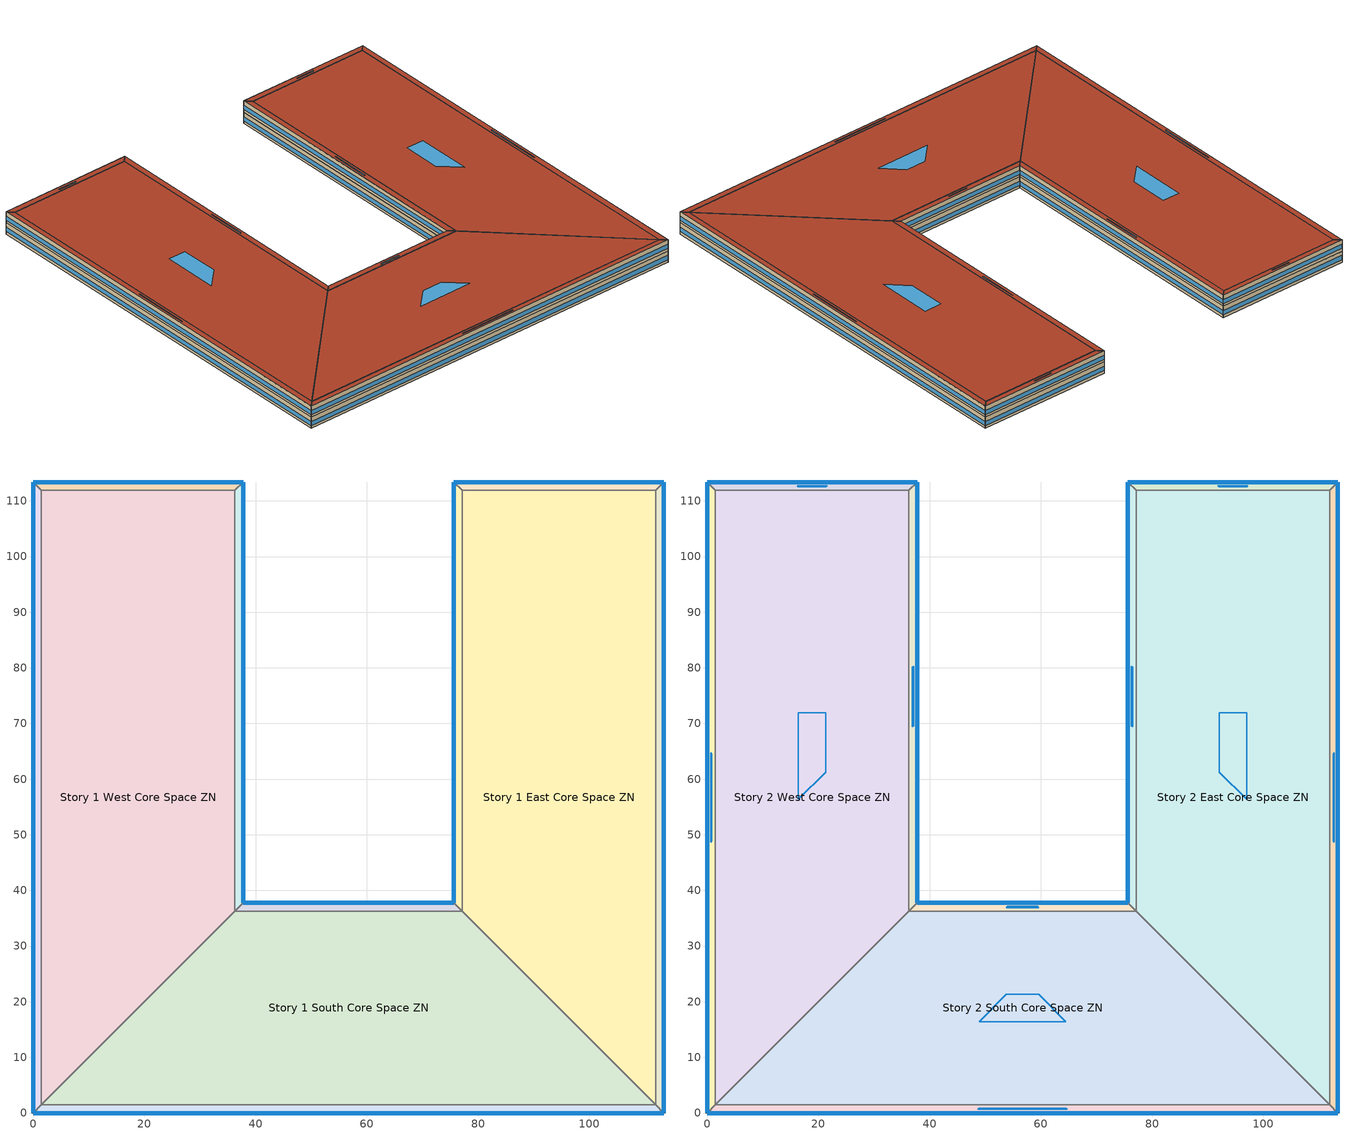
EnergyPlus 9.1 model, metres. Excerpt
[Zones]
Story 1 East Core Space ZN
 floor ground (BTAP-Grnd-Floor-Mass:U-0.757): 77.12,36.27 77.12,111.87 111.87,111.87 111.87,1.52 z0
 wall to Story 1 West Right Perimeter Space ZN (BTAP-Int-Wall): 77.12,111.87 77.12,36.27 z0:3.2
 wall to Story 1 North Right Perimeter Space ZN (BTAP-Int-Wall): 111.87,111.87 77.12,111.87 z0:3.2
 wall to Story 1 East Right Perimeter Space ZN (BTAP-Int-Wall): 111.87,1.52 111.87,111.87 z0:3.2
 wall to Story 1 South Core Space ZN (BTAP-Int-Wall): 77.12,36.27 111.87,1.52 z0:3.2
Story 1 East Left Perimeter Space ZN
 floor ground (BTAP-Grnd-Floor-Mass:U-0.757): 37.8,113.39 37.8,37.8 36.27,36.27 36.27,111.87 z0
 wall outside (BTAP-Ext-Wall-Mass:U-0.247): 37.8,37.8 37.8,113.39 z0:3.2
 wall to Story 1 North Lower Perimeter Space ZN (BTAP-Int-Wall): 36.27,36.27 37.8,37.8 z0:3.2
 wall to Story 1 West Core Space ZN (BTAP-Int-Wall): 36.27,111.87 36.27,36.27 z0:3.2
 wall to Story 1 North Left Perimeter Space ZN (BTAP-Int-Wall): 37.8,113.39 36.27,111.87 z0:3.2
 window (BTAP-Ext-FixedWindow:U=0.190 SHGC=0.600): 37.8,37.82 37.8,113.36 z0.76:1.94
Story 1 East Right Perimeter Space ZN
 floor ground (BTAP-Grnd-Floor-Mass:U-0.757): 113.39,113.39 113.39,0 111.87,1.52 111.87,111.87 z0
 wall outside (BTAP-Ext-Wall-Mass:U-0.247): 113.39,0 113.39,113.39 z0:3.2
 wall to Story 1 South Lower Perimeter Space ZN (BTAP-Int-Wall): 111.87,1.52 113.39,0 z0:3.2
 wall to Story 1 North Right Perimeter Space ZN (BTAP-Int-Wall): 113.39,113.39 111.87,111.87 z0:3.2
 window (BTAP-Ext-FixedWindow:U=0.190 SHGC=0.600): 113.39,0.03 113.39,113.36 z0.76:1.94
Story 1 North Left Perimeter Space ZN
 floor ground (BTAP-Grnd-Floor-Mass:U-0.757): 0,113.39 37.8,113.39 36.27,111.87 1.52,111.87 z0
 wall outside (BTAP-Ext-Wall-Mass:U-0.247): 37.8,113.39 0,113.39 z0:3.2
 wall to Story 1 West Core Space ZN (BTAP-Int-Wall): 1.52,111.87 36.27,111.87 z0:3.2
 wall to Story 1 West Left Perimeter Space ZN (BTAP-Int-Wall): 0,113.39 1.52,111.87 z0:3.2
 window (BTAP-Ext-FixedWindow:U=0.190 SHGC=0.600): 37.77,113.39 0.03,113.39 z0.76:1.94
Story 1 North Lower Perimeter Space ZN
 floor ground (BTAP-Grnd-Floor-Mass:U-0.757): 37.8,37.8 75.59,37.8 77.12,36.27 36.27,36.27 z0
 wall outside (BTAP-Ext-Wall-Mass:U-0.247): 75.59,37.8 37.8,37.8 z0:3.2
 wall to Story 1 West Right Perimeter Space ZN (BTAP-Int-Wall): 77.12,36.27 75.59,37.8 z0:3.2
 wall to Story 1 South Core Space ZN (BTAP-Int-Wall): 36.27,36.27 77.12,36.27 z0:3.2
 window (BTAP-Ext-FixedWindow:U=0.190 SHGC=0.600): 75.57,37.8 37.82,37.8 z0.76:1.94
Story 1 North Right Perimeter Space ZN
 floor ground (BTAP-Grnd-Floor-Mass:U-0.757): 75.59,113.39 113.39,113.39 111.87,111.87 77.12,111.87 z0
 wall outside (BTAP-Ext-Wall-Mass:U-0.247): 113.39,113.39 75.59,113.39 z0:3.2
 wall to Story 1 West Right Perimeter Space ZN (BTAP-Int-Wall): 75.59,113.39 77.12,111.87 z0:3.2
 window (BTAP-Ext-FixedWindow:U=0.190 SHGC=0.600): 113.36,113.39 75.62,113.39 z0.76:1.94
Story 1 South Core Space ZN
 floor ground (BTAP-Grnd-Floor-Mass:U-0.757): 36.27,36.27 77.12,36.27 111.87,1.52 1.52,1.52 z0
 wall to Story 1 South Lower Perimeter Space ZN (BTAP-Int-Wall): 1.52,1.52 111.87,1.52 z0:3.2
 wall to Story 1 West Core Space ZN (BTAP-Int-Wall): 36.27,36.27 1.52,1.52 z0:3.2
Story 1 South Lower Perimeter Space ZN
 floor ground (BTAP-Grnd-Floor-Mass:U-0.757): 113.39,0 0,0 1.52,1.52 111.87,1.52 z0
 wall outside (BTAP-Ext-Wall-Mass:U-0.247): 0,0 113.39,0 z0:3.2
 wall to Story 1 West Left Perimeter Space ZN (BTAP-Int-Wall): 1.52,1.52 0,0 z0:3.2
 window (BTAP-Ext-FixedWindow:U=0.190 SHGC=0.600): 0.03,0 113.36,0 z0.76:1.94
Story 1 West Core Space ZN
 floor ground (BTAP-Grnd-Floor-Mass:U-0.757): 1.52,1.52 1.52,111.87 36.27,111.87 36.27,36.27 z0
 wall to Story 1 West Left Perimeter Space ZN (BTAP-Int-Wall): 1.52,111.87 1.52,1.52 z0:3.2
Story 1 West Left Perimeter Space ZN
 floor ground (BTAP-Grnd-Floor-Mass:U-0.757): 0,0 0,113.39 1.52,111.87 1.52,1.52 z0
 wall outside (BTAP-Ext-Wall-Mass:U-0.247): 0,113.39 0,0 z0:3.2
 window (BTAP-Ext-FixedWindow:U=0.190 SHGC=0.600): 0,113.36 0,0.03 z0.76:1.94
Story 1 West Right Perimeter Space ZN
 floor ground (BTAP-Grnd-Floor-Mass:U-0.757): 75.59,37.8 75.59,113.39 77.12,111.87 77.12,36.27 z0
 wall outside (BTAP-Ext-Wall-Mass:U-0.247): 75.59,113.39 75.59,37.8 z0:3.2
 window (BTAP-Ext-FixedWindow:U=0.190 SHGC=0.600): 75.59,113.36 75.59,37.82 z0.76:1.94
Story 2 East Core Space ZN
 floor to Story 1 East Core Space ZN (BTAP-Int-Floor): 77.12,36.27 77.12,111.87 111.87,111.87 111.87,1.52 z3.2
 wall to Story 2 West Right Perimeter Space ZN (BTAP-Int-Wall): 77.12,111.87 77.12,36.27 z3.2:6.4
 wall to Story 2 North Right Perimeter Space ZN (BTAP-Int-Wall): 111.87,111.87 77.12,111.87 z3.2:6.4
 wall to Story 2 East Right Perimeter Space ZN (BTAP-Int-Wall): 111.87,1.52 111.87,111.87 z3.2:6.4
 wall to Story 2 South Core Space ZN (BTAP-Int-Wall): 77.12,36.27 111.87,1.52 z3.2:6.4
 roof outside (BTAP-Ext-Roof-Metal:U-0.156): 111.87,1.52 111.87,111.87 77.12,111.87 77.12,36.27 z6.4
 skylight (BTAP-Ext-Skylights:U=0.190 SHGC=0.600): 96.95,56.35 96.95,71.96 92.03,71.96 92.03,61.27 z6.4
Story 2 East Left Perimeter Space ZN
 floor to Story 1 East Left Perimeter Space ZN (BTAP-Int-Floor): 37.8,113.39 37.8,37.8 36.27,36.27 36.27,111.87 z3.2
 wall outside (BTAP-Ext-Wall-Mass:U-0.247): 37.8,37.8 37.8,113.39 z3.2:6.4
 wall to Story 2 North Lower Perimeter Space ZN (BTAP-Int-Wall): 36.27,36.27 37.8,37.8 z3.2:6.4
 wall to Story 2 West Core Space ZN (BTAP-Int-Wall): 36.27,111.87 36.27,36.27 z3.2:6.4
 wall to Story 2 North Left Perimeter Space ZN (BTAP-Int-Wall): 37.8,113.39 36.27,111.87 z3.2:6.4
 window (BTAP-Ext-FixedWindow:U=0.190 SHGC=0.600): 37.8,37.82 37.8,113.36 z3.96:5.14
 roof outside (BTAP-Ext-Roof-Metal:U-0.156): 36.27,111.87 36.27,36.27 37.8,37.8 37.8,113.39 z6.4
 skylight (BTAP-Ext-Skylights:U=0.190 SHGC=0.600): 36.93,80.07 36.93,69.38 37.14,69.59 37.14,80.28 z6.4
Story 2 East Right Perimeter Space ZN
 floor to Story 1 East Right Perimeter Space ZN (BTAP-Int-Floor): 113.39,113.39 113.39,0 111.87,1.52 111.87,111.87 z3.2
 wall outside (BTAP-Ext-Wall-Mass:U-0.247): 113.39,0 113.39,113.39 z3.2:6.4
 wall to Story 2 South Lower Perimeter Space ZN (BTAP-Int-Wall): 111.87,1.52 113.39,0 z3.2:6.4
 wall to Story 2 North Right Perimeter Space ZN (BTAP-Int-Wall): 113.39,113.39 111.87,111.87 z3.2:6.4
 window (BTAP-Ext-FixedWindow:U=0.190 SHGC=0.600): 113.39,0.03 113.39,113.36 z3.96:5.14
 roof outside (BTAP-Ext-Roof-Metal:U-0.156): 111.87,111.87 111.87,1.52 113.39,0 113.39,113.39 z6.4
 skylight (BTAP-Ext-Skylights:U=0.190 SHGC=0.600): 112.52,64.5 112.52,48.89 112.74,48.68 112.74,64.71 z6.4
Story 2 North Left Perimeter Space ZN
 floor to Story 1 North Left Perimeter Space ZN (BTAP-Int-Floor): 0,113.39 37.8,113.39 36.27,111.87 1.52,111.87 z3.2
 wall outside (BTAP-Ext-Wall-Mass:U-0.247): 37.8,113.39 0,113.39 z3.2:6.4
 wall to Story 2 West Core Space ZN (BTAP-Int-Wall): 1.52,111.87 36.27,111.87 z3.2:6.4
 wall to Story 2 West Left Perimeter Space ZN (BTAP-Int-Wall): 0,113.39 1.52,111.87 z3.2:6.4
 window (BTAP-Ext-FixedWindow:U=0.190 SHGC=0.600): 37.77,113.39 0.03,113.39 z3.96:5.14
 roof outside (BTAP-Ext-Roof-Metal:U-0.156): 1.52,111.87 36.27,111.87 37.8,113.39 0,113.39 z6.4
 skylight (BTAP-Ext-Skylights:U=0.190 SHGC=0.600): 16.44,112.52 21.36,112.52 21.57,112.74 16.23,112.74 z6.4
Story 2 North Lower Perimeter Space ZN
 floor to Story 1 North Lower Perimeter Space ZN (BTAP-Int-Floor): 37.8,37.8 75.59,37.8 77.12,36.27 36.27,36.27 z3.2
 wall outside (BTAP-Ext-Wall-Mass:U-0.247): 75.59,37.8 37.8,37.8 z3.2:6.4
 wall to Story 2 West Right Perimeter Space ZN (BTAP-Int-Wall): 77.12,36.27 75.59,37.8 z3.2:6.4
 wall to Story 2 South Core Space ZN (BTAP-Int-Wall): 36.27,36.27 77.12,36.27 z3.2:6.4
 window (BTAP-Ext-FixedWindow:U=0.190 SHGC=0.600): 75.57,37.8 37.82,37.8 z3.96:5.14
 roof outside (BTAP-Ext-Roof-Metal:U-0.156): 36.27,36.27 77.12,36.27 75.59,37.8 37.8,37.8 z6.4
 skylight (BTAP-Ext-Skylights:U=0.190 SHGC=0.600): 53.81,36.93 59.58,36.93 59.37,37.14 54.02,37.14 z6.4
Story 2 North Right Perimeter Space ZN
 floor to Story 1 North Right Perimeter Space ZN (BTAP-Int-Floor): 75.59,113.39 113.39,113.39 111.87,111.87 77.12,111.87 z3.2
 wall outside (BTAP-Ext-Wall-Mass:U-0.247): 113.39,113.39 75.59,113.39 z3.2:6.4
 wall to Story 2 West Right Perimeter Space ZN (BTAP-Int-Wall): 75.59,113.39 77.12,111.87 z3.2:6.4
 window (BTAP-Ext-FixedWindow:U=0.190 SHGC=0.600): 113.36,113.39 75.62,113.39 z3.96:5.14
 roof outside (BTAP-Ext-Roof-Metal:U-0.156): 77.12,111.87 111.87,111.87 113.39,113.39 75.59,113.39 z6.4
 skylight (BTAP-Ext-Skylights:U=0.190 SHGC=0.600): 92.03,112.52 96.95,112.52 97.16,112.74 91.82,112.74 z6.4
Story 2 South Core Space ZN
 floor to Story 1 South Core Space ZN (BTAP-Int-Floor): 36.27,36.27 77.12,36.27 111.87,1.52 1.52,1.52 z3.2
 wall to Story 2 South Lower Perimeter Space ZN (BTAP-Int-Wall): 1.52,1.52 111.87,1.52 z3.2:6.4
 wall to Story 2 West Core Space ZN (BTAP-Int-Wall): 36.27,36.27 1.52,1.52 z3.2:6.4
 roof outside (BTAP-Ext-Roof-Metal:U-0.156): 1.52,1.52 111.87,1.52 77.12,36.27 36.27,36.27 z6.4
 skylight (BTAP-Ext-Skylights:U=0.190 SHGC=0.600): 48.89,16.44 64.5,16.44 59.58,21.36 53.81,21.36 z6.4
Story 2 South Lower Perimeter Space ZN
 floor to Story 1 South Lower Perimeter Space ZN (BTAP-Int-Floor): 113.39,0 0,0 1.52,1.52 111.87,1.52 z3.2
 wall outside (BTAP-Ext-Wall-Mass:U-0.247): 0,0 113.39,0 z3.2:6.4
 wall to Story 2 West Left Perimeter Space ZN (BTAP-Int-Wall): 1.52,1.52 0,0 z3.2:6.4
 window (BTAP-Ext-FixedWindow:U=0.190 SHGC=0.600): 0.03,0 113.36,0 z3.96:5.14
 roof outside (BTAP-Ext-Roof-Metal:U-0.156): 111.87,1.52 1.52,1.52 0,0 113.39,0 z6.4
 skylight (BTAP-Ext-Skylights:U=0.190 SHGC=0.600): 64.5,0.87 48.89,0.87 48.68,0.65 64.71,0.65 z6.4
Story 2 West Core Space ZN
 floor to Story 1 West Core Space ZN (BTAP-Int-Floor): 1.52,1.52 1.52,111.87 36.27,111.87 36.27,36.27 z3.2
 wall to Story 2 West Left Perimeter Space ZN (BTAP-Int-Wall): 1.52,111.87 1.52,1.52 z3.2:6.4
 roof outside (BTAP-Ext-Roof-Metal:U-0.156): 36.27,36.27 36.27,111.87 1.52,111.87 1.52,1.52 z6.4
 skylight (BTAP-Ext-Skylights:U=0.190 SHGC=0.600): 21.36,61.27 21.36,71.96 16.44,71.96 16.44,56.35 z6.4
Story 2 West Left Perimeter Space ZN
 floor to Story 1 West Left Perimeter Space ZN (BTAP-Int-Floor): 0,0 0,113.39 1.52,111.87 1.52,1.52 z3.2
 wall outside (BTAP-Ext-Wall-Mass:U-0.247): 0,113.39 0,0 z3.2:6.4
 window (BTAP-Ext-FixedWindow:U=0.190 SHGC=0.600): 0,113.36 0,0.03 z3.96:5.14
 roof outside (BTAP-Ext-Roof-Metal:U-0.156): 1.52,1.52 1.52,111.87 0,113.39 0,0 z6.4
 skylight (BTAP-Ext-Skylights:U=0.190 SHGC=0.600): 0.87,48.89 0.87,64.5 0.65,64.71 0.65,48.68 z6.4
Story 2 West Right Perimeter Space ZN
 floor to Story 1 West Right Perimeter Space ZN (BTAP-Int-Floor): 75.59,37.8 75.59,113.39 77.12,111.87 77.12,36.27 z3.2
 wall outside (BTAP-Ext-Wall-Mass:U-0.247): 75.59,113.39 75.59,37.8 z3.2:6.4
 window (BTAP-Ext-FixedWindow:U=0.190 SHGC=0.600): 75.59,113.36 75.59,37.82 z3.96:5.14
 roof outside (BTAP-Ext-Roof-Metal:U-0.156): 77.12,36.27 77.12,111.87 75.59,113.39 75.59,37.8 z6.4
 skylight (BTAP-Ext-Skylights:U=0.190 SHGC=0.600): 76.46,69.38 76.46,80.07 76.25,80.28 76.25,69.59 z6.4
[Building]
U shape_MidriseApartment_NECB2017: North Axis {deg}=0
[Site:Location]
Ottawa=Macdonald-Cartier Intl AP_ON_CAN: Latitude {deg}=45.317; Longitude {deg}=-75.667; Time Zone {hr}=-5; Elevation {m}=114.9
[Site:GroundTemperature:BuildingSurface]
19.527, 19.502, 19.536, 19.598, 20.002, 21.64, 22.225, 22.375, 21.449, 20.121, 19.802, 19.633
[Site:WaterMainsTemperature]
Calculation Method=Correlation; Annual Average Outdoor Air Temperature {C}=6.83333; Maximum Difference In Monthly Average Outdoor Air Temperatures {deltaC}=31.2
[SizingPeriod:DesignDay] Day of Month=21; Dry-Bulb Temperature Range Modifier Type=DefaultMultipliers; Humidity Condition Type=Wetbulb; Barometric Pressure {Pa}=99952; Rain Indicator=No; Snow Indicator=No; Daylight Saving Time Indicator=No
Name | Month | Day Type | Maximum Dry-Bulb Temperature {C} | Daily Dry-Bulb Temperature Range {deltaC} | Wetbulb or DewPoint at Maximum Dry-Bulb {C} | Wind Speed {m/s} | Wind Direction {deg} | Solar Model Indicator | ASHRAE Clear Sky Optical Depth for Beam Irradiance (taub) | ASHRAE Clear Sky Optical Depth for Diffuse Irradiance (taud) | Sky Clearness
Ottawa=Macdonald-Cartier Intl Ann Clg .4% Condns DB=>MWB | 7 | SummerDesignDay | 30.6 | 10.1 | 21.8 | 4.6 | 220 | ASHRAETau | 0.417 | 2.264
Ottawa=Macdonald-Cartier Intl Ann Htg 99.6% Condns DB | 1 | WinterDesignDay | -24.2 | 0 | -24.2 | 3.5 | 290 | ASHRAEClearSky |  |  | 0
[Material] Thermal Absorptance=0.9
Name | Roughness | Thickness {m} | Conductivity {W/m-K} | Density {kg/m3} | Specific Heat {J/kg-K} | Solar Absorptance | Visible Absorptance
1/2IN Gypsum 1 | Smooth | 0.0127 | 0.16 | 784.9 | 830 | 0.4 | 0.4
100mm Normalweight concrete floor 1 | MediumSmooth | 0.1016 | 2.31 | 2322 | 832 | 0.7 | 0.7
1IN Stucco 1 | Smooth | 0.0253 | 0.6918 | 1858 | 837 | 0.7 | 0.92
6 in. Normalweight Concrete Floor 1 | MediumRough | 0.1524 | 2.31 | 2322 | 832 | 0.7 | 0.7
8IN CONCRETE HW RefBldg 1 | Rough | 0.2032 | 1.311 | 2240 | 836.8 | 0.7 | 0.7
G01 13mm gypsum board 1 | Smooth | 0.0127 | 0.16 | 800 | 1090 | 0.7 | 0.5
Metal Roof Surface 1 | Smooth | 0.0008 | 45.28 | 7824 | 500 | 0.7 | 0.7
[Material:NoMass] Roughness=Smooth; Thermal Absorptance=0.9; Solar Absorptance=0.7
Name | Thermal Resistance {m2-K/W} | Visible Absorptance
Typical Carpet Pad | 0.21648 | 0.8
Typical Carpet Pad 2 | 1.25503 | 0.8
Typical Insulation 2 | 3.77764 | 0.7
Typical Insulation 3 | 6.41024 | 0.7
[WindowMaterial:SimpleGlazingSystem]
SimpleGlazing:U=0.190 SHGC=0.600: U-Factor {W/m2-K}=1.9; Solar Heat Gain Coefficient=0.6; Visible Transmittance=0.21
[Construction]
BTAP-Ext-FixedWindow:U=0.190 SHGC=0.600; BTAP-Ext-Skylights:U=0.190 SHGC=0.600: SimpleGlazing:U=0.190 SHGC=0.600
BTAP-Ext-Roof-Metal:U-0.156: Metal Roof Surface 1, Typical Insulation 3
BTAP-Ext-Wall-Mass:U-0.247: 1IN Stucco 1, 8IN CONCRETE HW RefBldg 1, Typical Insulation 2, 1/2IN Gypsum 1
BTAP-Grnd-Floor-Mass:U-0.757: 6 in. Normalweight Concrete Floor 1, Typical Carpet Pad 2
BTAP-Int-Floor: 100mm Normalweight concrete floor 1, Typical Carpet Pad
BTAP-Int-Wall: G01 13mm gypsum board 1, G01 13mm gypsum board 1
[Zone]
Story 1 East Core Space ZN; Story 1 East Left Perimeter Space ZN; Story 1 East Right Perimeter Space ZN; Story 1 North Left Perimeter Space ZN; Story 1 North Lower Perimeter Space ZN; Story 1 North Right Perimeter Space ZN; Story 1 South Core Space ZN; Story 1 South Lower Perimeter Space ZN; Story 1 West Core Space ZN; Story 1 West Left Perimeter Space ZN; Story 1 West Right Perimeter Space ZN; Story 2 East Core Space ZN; Story 2 East Left Perimeter Space ZN; Story 2 East Right Perimeter Space ZN; Story 2 North Left Perimeter Space ZN; Story 2 North Lower Perimeter Space ZN; Story 2 North Right Perimeter Space ZN; Story 2 South Core Space ZN; Story 2 South Lower Perimeter Space ZN; Story 2 West Core Space ZN; Story 2 West Left Perimeter Space ZN; Story 2 West Right Perimeter Space ZN
[ZoneControl:Thermostat] Control Object Type 1=ThermostatSetpoint:DualSetpoint
Name | Zone or ZoneList | Control Type Schedule | Control Name 1
Story 1 East Core Space ZN Thermostat | Story 1 East Core Space ZN | Story 1 East Core Space ZN Thermostat Schedule | Multi-unit residential building WholeBuilding Thermostat 46
Story 1 East Left Perimeter Space ZN Thermostat | Story 1 East Left Perimeter Space ZN | Story 1 East Left Perimeter Space ZN Thermostat Schedule | Multi-unit residential building WholeBuilding Thermostat 47
Story 1 East Right Perimeter Space ZN Thermostat | Story 1 East Right Perimeter Space ZN | Story 1 East Right Perimeter Space ZN Thermostat Schedule | Multi-unit residential building WholeBuilding Thermostat 48
Story 1 North Left Perimeter Space ZN Thermostat | Story 1 North Left Perimeter Space ZN | Story 1 North Left Perimeter Space ZN Thermostat Schedule | Multi-unit residential building WholeBuilding Thermostat 49
Story 1 North Lower Perimeter Space ZN Thermostat | Story 1 North Lower Perimeter Space ZN | Story 1 North Lower Perimeter Space ZN Thermostat Schedule | Multi-unit residential building WholeBuilding Thermostat 50
Story 1 North Right Perimeter Space ZN Thermostat | Story 1 North Right Perimeter Space ZN | Story 1 North Right Perimeter Space ZN Thermostat Schedule | Multi-unit residential building WholeBuilding Thermostat 51
Story 1 South Core Space ZN Thermostat | Story 1 South Core Space ZN | Story 1 South Core Space ZN Thermostat Schedule | Multi-unit residential building WholeBuilding Thermostat 52
Story 1 South Lower Perimeter Space ZN Thermostat | Story 1 South Lower Perimeter Space ZN | Story 1 South Lower Perimeter Space ZN Thermostat Schedule | Multi-unit residential building WholeBuilding Thermostat 53
Story 1 West Core Space ZN Thermostat | Story 1 West Core Space ZN | Story 1 West Core Space ZN Thermostat Schedule | Multi-unit residential building WholeBuilding Thermostat 54
Story 1 West Left Perimeter Space ZN Thermostat | Story 1 West Left Perimeter Space ZN | Story 1 West Left Perimeter Space ZN Thermostat Schedule | Multi-unit residential building WholeBuilding Thermostat 55
Story 1 West Right Perimeter Space ZN Thermostat | Story 1 West Right Perimeter Space ZN | Story 1 West Right Perimeter Space ZN Thermostat Schedule | Multi-unit residential building WholeBuilding Thermostat 56
Story 2 East Core Space ZN Thermostat | Story 2 East Core Space ZN | Story 2 East Core Space ZN Thermostat Schedule | Multi-unit residential building WholeBuilding Thermostat 57
Story 2 East Left Perimeter Space ZN Thermostat | Story 2 East Left Perimeter Space ZN | Story 2 East Left Perimeter Space ZN Thermostat Schedule | Multi-unit residential building WholeBuilding Thermostat 58
Story 2 East Right Perimeter Space ZN Thermostat | Story 2 East Right Perimeter Space ZN | Story 2 East Right Perimeter Space ZN Thermostat Schedule | Multi-unit residential building WholeBuilding Thermostat 59
Story 2 North Left Perimeter Space ZN Thermostat | Story 2 North Left Perimeter Space ZN | Story 2 North Left Perimeter Space ZN Thermostat Schedule | Multi-unit residential building WholeBuilding Thermostat 60
Story 2 North Lower Perimeter Space ZN Thermostat | Story 2 North Lower Perimeter Space ZN | Story 2 North Lower Perimeter Space ZN Thermostat Schedule | Multi-unit residential building WholeBuilding Thermostat 61
Story 2 North Right Perimeter Space ZN Thermostat | Story 2 North Right Perimeter Space ZN | Story 2 North Right Perimeter Space ZN Thermostat Schedule | Multi-unit residential building WholeBuilding Thermostat 62
Story 2 South Core Space ZN Thermostat | Story 2 South Core Space ZN | Story 2 South Core Space ZN Thermostat Schedule | Multi-unit residential building WholeBuilding Thermostat 63
Story 2 South Lower Perimeter Space ZN Thermostat | Story 2 South Lower Perimeter Space ZN | Story 2 South Lower Perimeter Space ZN Thermostat Schedule | Multi-unit residential building WholeBuilding Thermostat 64
Story 2 West Core Space ZN Thermostat | Story 2 West Core Space ZN | Story 2 West Core Space ZN Thermostat Schedule | Multi-unit residential building WholeBuilding Thermostat 65
Story 2 West Left Perimeter Space ZN Thermostat | Story 2 West Left Perimeter Space ZN | Story 2 West Left Perimeter Space ZN Thermostat Schedule | Multi-unit residential building WholeBuilding Thermostat 66
Story 2 West Right Perimeter Space ZN Thermostat | Story 2 West Right Perimeter Space ZN | Story 2 West Right Perimeter Space ZN Thermostat Schedule | Multi-unit residential building WholeBuilding Thermostat 67
[ThermostatSetpoint:DualSetpoint] Heating Setpoint Temperature Schedule=NECB-G-Thermostat Setpoint-Heating; Cooling Setpoint Temperature Schedule=NECB-G-Thermostat Setpoint-Cooling
Multi-unit residential building WholeBuilding Thermostat 46; Multi-unit residential building WholeBuilding Thermostat 47; Multi-unit residential building WholeBuilding Thermostat 48; Multi-unit residential building WholeBuilding Thermostat 49; Multi-unit residential building WholeBuilding Thermostat 50; Multi-unit residential building WholeBuilding Thermostat 51; Multi-unit residential building WholeBuilding Thermostat 52; Multi-unit residential building WholeBuilding Thermostat 53; Multi-unit residential building WholeBuilding Thermostat 54; Multi-unit residential building WholeBuilding Thermostat 55; Multi-unit residential building WholeBuilding Thermostat 56; Multi-unit residential building WholeBuilding Thermostat 57; Multi-unit residential building WholeBuilding Thermostat 58; Multi-unit residential building WholeBuilding Thermostat 59; Multi-unit residential building WholeBuilding Thermostat 60; Multi-unit residential building WholeBuilding Thermostat 61; Multi-unit residential building WholeBuilding Thermostat 62; Multi-unit residential building WholeBuilding Thermostat 63; Multi-unit residential building WholeBuilding Thermostat 64; Multi-unit residential building WholeBuilding Thermostat 65; Multi-unit residential building WholeBuilding Thermostat 66; Multi-unit residential building WholeBuilding Thermostat 67
[ZoneHVAC:IdealLoadsAirSystem] Design Specification Outdoor Air Object=Multi-unit residential building WholeBuilding Ventilation
Zone HVAC Ideal Loads Air System 1; Zone HVAC Ideal Loads Air System 2; Zone HVAC Ideal Loads Air System 3; Zone HVAC Ideal Loads Air System 4; Zone HVAC Ideal Loads Air System 5; Zone HVAC Ideal Loads Air System 6; Zone HVAC Ideal Loads Air System 7; Zone HVAC Ideal Loads Air System 8; Zone HVAC Ideal Loads Air System 9; Zone HVAC Ideal Loads Air System 10; Zone HVAC Ideal Loads Air System 11; Zone HVAC Ideal Loads Air System 12; Zone HVAC Ideal Loads Air System 13; Zone HVAC Ideal Loads Air System 14; Zone HVAC Ideal Loads Air System 15; Zone HVAC Ideal Loads Air System 16; Zone HVAC Ideal Loads Air System 17; Zone HVAC Ideal Loads Air System 18; Zone HVAC Ideal Loads Air System 19; Zone HVAC Ideal Loads Air System 20; Zone HVAC Ideal Loads Air System 21; Zone HVAC Ideal Loads Air System 22
[DesignSpecification:OutdoorAir]
Multi-unit residential building WholeBuilding Ventilation: Outdoor Air Method=Sum; Outdoor Air Flow per Person {m3/s-person}=0; Outdoor Air Flow per Zone Floor Area {m3/s-m2}=0.00034544; Outdoor Air Flow per Zone {m3/s}=0; Outdoor Air Flow Air Changes per Hour {1/hr}=0
[Zone equipment]
Story 1 East Core Space ZN: Zone HVAC Ideal Loads Air System 1
Story 1 East Left Perimeter Space ZN: Zone HVAC Ideal Loads Air System 2
Story 1 East Right Perimeter Space ZN: Zone HVAC Ideal Loads Air System 3
Story 1 North Left Perimeter Space ZN: Zone HVAC Ideal Loads Air System 4
Story 1 North Lower Perimeter Space ZN: Zone HVAC Ideal Loads Air System 5
Story 1 North Right Perimeter Space ZN: Zone HVAC Ideal Loads Air System 6
Story 1 South Core Space ZN: Zone HVAC Ideal Loads Air System 7
Story 1 South Lower Perimeter Space ZN: Zone HVAC Ideal Loads Air System 8
Story 1 West Core Space ZN: Zone HVAC Ideal Loads Air System 9
Story 1 West Left Perimeter Space ZN: Zone HVAC Ideal Loads Air System 10
Story 1 West Right Perimeter Space ZN: Zone HVAC Ideal Loads Air System 11
Story 2 East Core Space ZN: Zone HVAC Ideal Loads Air System 12
Story 2 East Left Perimeter Space ZN: Zone HVAC Ideal Loads Air System 13
Story 2 East Right Perimeter Space ZN: Zone HVAC Ideal Loads Air System 14
Story 2 North Left Perimeter Space ZN: Zone HVAC Ideal Loads Air System 15
Story 2 North Lower Perimeter Space ZN: Zone HVAC Ideal Loads Air System 16
Story 2 North Right Perimeter Space ZN: Zone HVAC Ideal Loads Air System 17
Story 2 South Core Space ZN: Zone HVAC Ideal Loads Air System 18
Story 2 South Lower Perimeter Space ZN: Zone HVAC Ideal Loads Air System 19
Story 2 West Core Space ZN: Zone HVAC Ideal Loads Air System 20
Story 2 West Left Perimeter Space ZN: Zone HVAC Ideal Loads Air System 21
Story 2 West Right Perimeter Space ZN: Zone HVAC Ideal Loads Air System 22
[Sizing:Zone] Zone Cooling Design Supply Air Temperature Input Method=SupplyAirTemperature; Zone Cooling Design Supply Air Temperature {C}=14; Zone Cooling Design Supply Air Temperature Difference {deltaC}=11.11; Zone Heating Design Supply Air Temperature Input Method=SupplyAirTemperature; Zone Heating Design Supply Air Temperature {C}=40; Zone Heating Design Supply Air Temperature Difference {deltaC}=11.11; Zone Cooling Design Supply Air Humidity Ratio {kgWater/kgDryAir}=0.0085; Zone Heating Design Supply Air Humidity Ratio {kgWater/kgDryAir}=0.008; Design Specification Outdoor Air Object=Multi-unit residential building WholeBuilding Ventilation; Cooling Design Air Flow Method=DesignDay; Cooling Design Air Flow Rate {m3/s}=0; Cooling Minimum Air Flow per Zone Floor Area {m3/s-m2}=0.000762; Cooling Minimum Air Flow {m3/s}=0; Cooling Minimum Air Flow Fraction=0; Heating Design Air Flow Method=DesignDay; Heating Design Air Flow Rate {m3/s}=0; Heating Maximum Air Flow per Zone Floor Area {m3/s-m2}=0.002032; Heating Maximum Air Flow {m3/s}=0.141576; Heating Maximum Air Flow Fraction=0.3; Account for Dedicated Outdoor Air System=No
Name | Design Specification Zone Air Distribution Object
Story 1 East Core Space ZN | Story 1 East Core Space ZN Design Spec Zone Air Dist
Story 1 East Left Perimeter Space ZN | Story 1 East Left Perimeter Space ZN Design Spec Zone Air Dist
Story 1 East Right Perimeter Space ZN | Story 1 East Right Perimeter Space ZN Design Spec Zone Air Dist
Story 1 North Left Perimeter Space ZN | Story 1 North Left Perimeter Space ZN Design Spec Zone Air Dist
Story 1 North Lower Perimeter Space ZN | Story 1 North Lower Perimeter Space ZN Design Spec Zone Air Dist
Story 1 North Right Perimeter Space ZN | Story 1 North Right Perimeter Space ZN Design Spec Zone Air Dist
Story 1 South Core Space ZN | Story 1 South Core Space ZN Design Spec Zone Air Dist
Story 1 South Lower Perimeter Space ZN | Story 1 South Lower Perimeter Space ZN Design Spec Zone Air Dist
Story 1 West Core Space ZN | Story 1 West Core Space ZN Design Spec Zone Air Dist
Story 1 West Left Perimeter Space ZN | Story 1 West Left Perimeter Space ZN Design Spec Zone Air Dist
Story 1 West Right Perimeter Space ZN | Story 1 West Right Perimeter Space ZN Design Spec Zone Air Dist
Story 2 East Core Space ZN | Story 2 East Core Space ZN Design Spec Zone Air Dist
Story 2 East Left Perimeter Space ZN | Story 2 East Left Perimeter Space ZN Design Spec Zone Air Dist
Story 2 East Right Perimeter Space ZN | Story 2 East Right Perimeter Space ZN Design Spec Zone Air Dist
Story 2 North Left Perimeter Space ZN | Story 2 North Left Perimeter Space ZN Design Spec Zone Air Dist
Story 2 North Lower Perimeter Space ZN | Story 2 North Lower Perimeter Space ZN Design Spec Zone Air Dist
Story 2 North Right Perimeter Space ZN | Story 2 North Right Perimeter Space ZN Design Spec Zone Air Dist
Story 2 South Core Space ZN | Story 2 South Core Space ZN Design Spec Zone Air Dist
Story 2 South Lower Perimeter Space ZN | Story 2 South Lower Perimeter Space ZN Design Spec Zone Air Dist
Story 2 West Core Space ZN | Story 2 West Core Space ZN Design Spec Zone Air Dist
Story 2 West Left Perimeter Space ZN | Story 2 West Left Perimeter Space ZN Design Spec Zone Air Dist
Story 2 West Right Perimeter Space ZN | Story 2 West Right Perimeter Space ZN Design Spec Zone Air Dist
[DesignSpecification:ZoneAirDistribution] Zone Air Distribution Effectiveness in Cooling Mode=1; Zone Air Distribution Effectiveness in Heating Mode=1
Story 1 East Core Space ZN Design Spec Zone Air Dist; Story 1 East Left Perimeter Space ZN Design Spec Zone Air Dist; Story 1 East Right Perimeter Space ZN Design Spec Zone Air Dist; Story 1 North Left Perimeter Space ZN Design Spec Zone Air Dist; Story 1 North Lower Perimeter Space ZN Design Spec Zone Air Dist; Story 1 North Right Perimeter Space ZN Design Spec Zone Air Dist; Story 1 South Core Space ZN Design Spec Zone Air Dist; Story 1 South Lower Perimeter Space ZN Design Spec Zone Air Dist; Story 1 West Core Space ZN Design Spec Zone Air Dist; Story 1 West Left Perimeter Space ZN Design Spec Zone Air Dist; Story 1 West Right Perimeter Space ZN Design Spec Zone Air Dist; Story 2 East Core Space ZN Design Spec Zone Air Dist; Story 2 East Left Perimeter Space ZN Design Spec Zone Air Dist; Story 2 East Right Perimeter Space ZN Design Spec Zone Air Dist; Story 2 North Left Perimeter Space ZN Design Spec Zone Air Dist; Story 2 North Lower Perimeter Space ZN Design Spec Zone Air Dist; Story 2 North Right Perimeter Space ZN Design Spec Zone Air Dist; Story 2 South Core Space ZN Design Spec Zone Air Dist; Story 2 South Lower Perimeter Space ZN Design Spec Zone Air Dist; Story 2 West Core Space ZN Design Spec Zone Air Dist; Story 2 West Left Perimeter Space ZN Design Spec Zone Air Dist; Story 2 West Right Perimeter Space ZN Design Spec Zone Air Dist
[ZoneInfiltration:DesignFlowRate] Schedule=Always On Discrete; Design Flow Rate Calculation Method=Flow/ExteriorArea; Flow per Exterior Surface Area {m3/s-m2}=0.00025; Constant Term Coefficient=0; Temperature Term Coefficient=0; Velocity Term Coefficient=0.224; Velocity Squared Term Coefficient=0
Name | Zone or ZoneList
Story 1 East Left Perimeter Space Infiltration | Story 1 East Left Perimeter Space ZN
Story 1 East Right Perimeter Space Infiltration | Story 1 East Right Perimeter Space ZN
Story 1 North Left Perimeter Space Infiltration | Story 1 North Left Perimeter Space ZN
Story 1 North Lower Perimeter Space Infiltration | Story 1 North Lower Perimeter Space ZN
Story 1 North Right Perimeter Space Infiltration | Story 1 North Right Perimeter Space ZN
Story 1 South Lower Perimeter Space Infiltration | Story 1 South Lower Perimeter Space ZN
Story 1 West Left Perimeter Space Infiltration | Story 1 West Left Perimeter Space ZN
Story 1 West Right Perimeter Space Infiltration | Story 1 West Right Perimeter Space ZN
Story 2 East Core Space Infiltration | Story 2 East Core Space ZN
Story 2 East Left Perimeter Space Infiltration | Story 2 East Left Perimeter Space ZN
Story 2 East Right Perimeter Space Infiltration | Story 2 East Right Perimeter Space ZN
Story 2 North Left Perimeter Space Infiltration | Story 2 North Left Perimeter Space ZN
Story 2 North Lower Perimeter Space Infiltration | Story 2 North Lower Perimeter Space ZN
Story 2 North Right Perimeter Space Infiltration | Story 2 North Right Perimeter Space ZN
Story 2 South Core Space Infiltration | Story 2 South Core Space ZN
Story 2 South Lower Perimeter Space Infiltration | Story 2 South Lower Perimeter Space ZN
Story 2 West Core Space Infiltration | Story 2 West Core Space ZN
Story 2 West Left Perimeter Space Infiltration | Story 2 West Left Perimeter Space ZN
Story 2 West Right Perimeter Space Infiltration | Story 2 West Right Perimeter Space ZN
[Schedule:Compact]
Story 1 East Core Space ZN Thermostat Schedule; Story 1 East Left Perimeter Space ZN Thermostat Schedule; Story 1 East Right Perimeter Space ZN Thermostat Schedule; Story 1 North Left Perimeter Space ZN Thermostat Schedule; Story 1 North Lower Perimeter Space ZN Thermostat Schedule; Story 1 North Right Perimeter Space ZN Thermostat Schedule; Story 1 South Core Space ZN Thermostat Schedule; Story 1 South Lower Perimeter Space ZN Thermostat Schedule; Story 1 West Core Space ZN Thermostat Schedule; Story 1 West Left Perimeter Space ZN Thermostat Schedule; Story 1 West Right Perimeter Space ZN Thermostat Schedule; Story 2 East Core Space ZN Thermostat Schedule; Story 2 East Left Perimeter Space ZN Thermostat Schedule; Story 2 East Right Perimeter Space ZN Thermostat Schedule; Story 2 North Left Perimeter Space ZN Thermostat Schedule; Story 2 North Lower Perimeter Space ZN Thermostat Schedule; Story 2 North Right Perimeter Space ZN Thermostat Schedule; Story 2 South Core Space ZN Thermostat Schedule; Story 2 South Lower Perimeter Space ZN Thermostat Schedule; Story 2 West Core Space ZN Thermostat Schedule; Story 2 West Left Perimeter Space ZN Thermostat Schedule; Story 2 West Right Perimeter Space ZN Thermostat Schedule: Through: 12/31, For: AllDays, Until: 24:00, 4
[Schedule:Day:Interval]
NECB-G-Thermostat Setpoint-Heating Sun|Hol Day; NECB-G-Thermostat Setpoint-Heating Default|Wkdy Day; NECB-G-Thermostat Setpoint-Heating Sat Day; NECB-G-Thermostat Setpoint-Heating Default: No, 01:00, 22, 07:00, 18, 08:00, 20, 24:00, 22
NECB-G-Thermostat Setpoint-Cooling Sun|Hol Day; NECB-G-Thermostat Setpoint-Cooling Default|Wkdy Day; NECB-G-Thermostat Setpoint-Cooling Sat Day; NECB-G-Thermostat Setpoint-Cooling Default: No, 24:00, 24
[Schedule:Week:Daily]
NECB-G-Thermostat Setpoint-Heating Week Rule - Jan1-Dec31: NECB-G-Thermostat Setpoint-Heating Sun|Hol Day, NECB-G-Thermostat Setpoint-Heating Default|Wkdy Day, NECB-G-Thermostat Setpoint-Heating Default|Wkdy Day, NECB-G-Thermostat Setpoint-Heating Default|Wkdy Day, NECB-G-Thermostat Setpoint-Heating Default|Wkdy Day, NECB-G-Thermostat Setpoint-Heating Default|Wkdy Day, NECB-G-Thermostat Setpoint-Heating Sat Day, NECB-G-Thermostat Setpoint-Heating Default, NECB-G-Thermostat Setpoint-Heating Default, NECB-G-Thermostat Setpoint-Heating Default, NECB-G-Thermostat Setpoint-Heating Default, NECB-G-Thermostat Setpoint-Heating Default
NECB-G-Thermostat Setpoint-Cooling Week Rule - Jan1-Dec31: NECB-G-Thermostat Setpoint-Cooling Sun|Hol Day, NECB-G-Thermostat Setpoint-Cooling Default|Wkdy Day, NECB-G-Thermostat Setpoint-Cooling Default|Wkdy Day, NECB-G-Thermostat Setpoint-Cooling Default|Wkdy Day, NECB-G-Thermostat Setpoint-Cooling Default|Wkdy Day, NECB-G-Thermostat Setpoint-Cooling Default|Wkdy Day, NECB-G-Thermostat Setpoint-Cooling Sat Day, NECB-G-Thermostat Setpoint-Cooling Default, NECB-G-Thermostat Setpoint-Cooling Default, NECB-G-Thermostat Setpoint-Cooling Default, NECB-G-Thermostat Setpoint-Cooling Default, NECB-G-Thermostat Setpoint-Cooling Default
[Schedule:Year]
NECB-G-Thermostat Setpoint-Heating: NECB-G-Thermostat Setpoint-Heating Week Rule - Jan1-Dec31, 1, 1, 12, 31
NECB-G-Thermostat Setpoint-Cooling: NECB-G-Thermostat Setpoint-Cooling Week Rule - Jan1-Dec31, 1, 1, 12, 31
[Schedule:Constant]
Always On Discrete: Hourly Value=1
